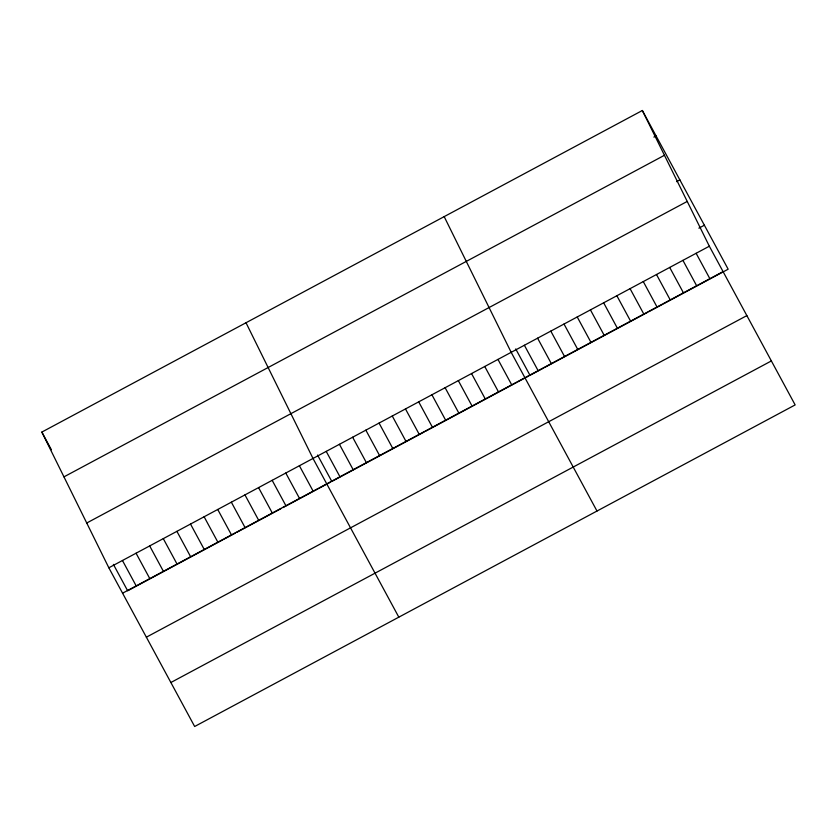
<?xml version="1.0" encoding="UTF-8"?>
<svg xmlns="http://www.w3.org/2000/svg" width="837" height="837" viewBox="0 0 837 837"><rect width="100%" height="100%" fill="white"/><g stroke="black" fill="none" stroke-linecap="round" stroke-linejoin="round"><path stroke-width="1.26" d="M642.345 110.505L709.337 246.214L795.15 404.92L194.655 726.495L108.841 567.789L41.85 432.08L642.345 110.505L728.159 269.211L663.207 303.998M653.875 137.09L656.082 135.908M63.957 476.86L664.452 155.284M676.568 181.66L679.864 179.892M86.734 523.01L687.229 201.435M698.864 228.166L704.377 225.216M108.841 567.789L709.337 246.214M122.579 593.192L723.074 271.617M222.945 539.76L127.663 590.786L113.393 564.389M224.075 539.154L235.417 533.085M236.557 532.468L280.793 508.781M283.052 507.567L318.217 488.735M319.357 488.128L330.699 482.06M424.307 431.923L331.829 481.453L317.558 455.056M425.405 431.337L516.785 382.404M517.883 381.818L528.89 375.918M543.203 368.259L529.999 375.332L515.728 348.935M544.312 367.663L647.796 312.243M648.895 311.657L662.109 304.584M146.36 637.187L746.855 315.612M170.874 682.511L771.369 360.935M696.122 253.287L709.86 278.69M682.919 260.359L696.656 285.773M669.705 267.442L683.442 292.845M656.49 274.515L670.228 299.918M643.287 281.588L657.014 306.991M630.073 288.66L643.81 314.063M616.859 295.733L630.596 321.136M603.655 302.816L617.382 328.219M590.441 309.889L604.178 335.292M577.227 316.961L590.964 342.364M564.012 324.034L577.75 349.437M550.809 331.107L564.546 356.51M537.595 338.19L551.332 363.593M524.38 345.262L538.118 370.665M596.99 511.041L511.177 352.335L444.185 216.626M497.963 359.408L511.7 384.811M484.749 366.48L498.486 391.883M471.545 373.564L485.272 398.967M458.331 380.636L472.068 406.039M445.117 387.709L458.854 413.112M431.913 394.782L445.64 420.184M418.699 401.854L432.436 427.257M405.485 408.937L419.222 434.34M392.271 416.01L406.008 441.413M379.067 423.083L392.804 448.486M365.853 430.155L379.59 455.558M352.639 437.228L366.376 462.631M339.435 444.301L353.172 469.714M326.221 451.384L339.958 476.787M398.82 617.162L313.007 458.456L246.015 322.747M299.395 465.749L313.132 491.152M285.783 473.031L299.52 498.433M272.171 480.323L285.909 505.726M258.57 487.615L272.297 513.018M244.959 494.897L258.685 520.3M231.347 502.19L245.074 527.592M217.735 509.482L231.472 534.885M204.123 516.764L217.861 542.167M190.512 524.056L204.249 549.459M176.9 531.349L190.637 556.751M163.288 538.63L177.025 564.033M149.677 545.923L163.414 571.326M136.065 553.215L149.802 578.618M122.453 560.497L136.19 585.9M41.85 432.08L51.402 449.751"/></g></svg>
